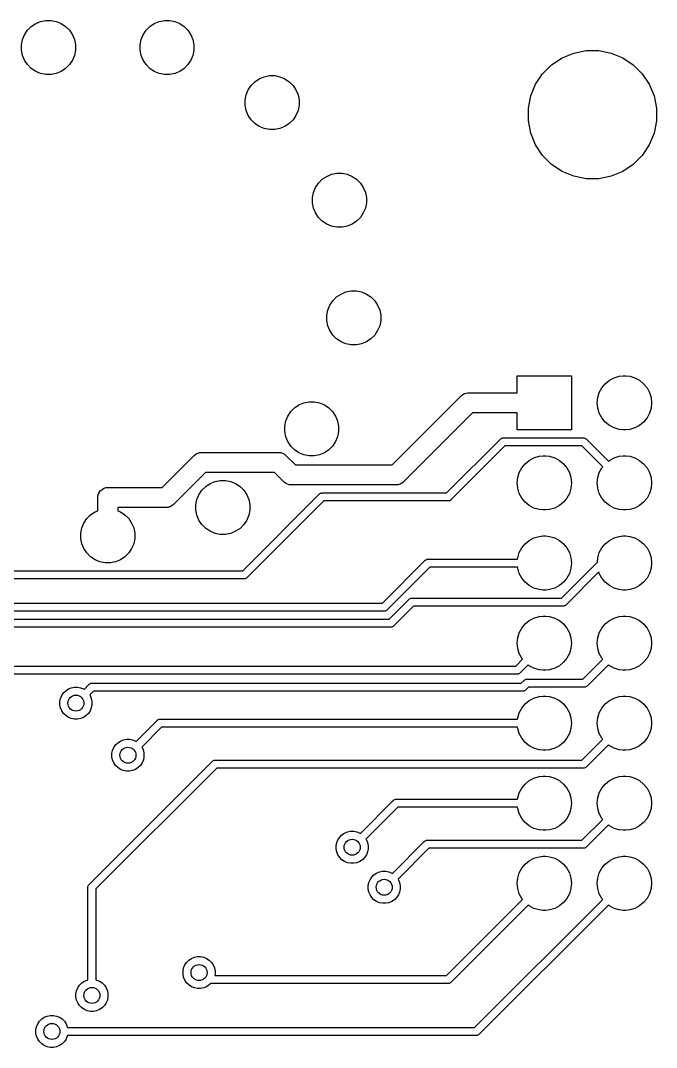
# Model space of a CAD drawing. Extents: x 150.4 to 177.8, y -106.3 to -80.7.
# Drawn here: x 161.92 to 177.8, y -106.3 to -80.65 of the extents above; entities that cross this region are included whole.
import ezdxf

# ---------------------------------------------------------------- set-up
doc = ezdxf.new("R2010")
doc.units = 0
doc.header["$MEASUREMENT"] = 0
doc.layers.add('BLACK', color=7, linetype='CONTINUOUS')

msp = doc.modelspace()

# ---------------------------------------------------------------- linework, layer by layer
at = {"layer": 'BLACK', "linetype": 'CONTINUOUS'}
for p, q in [((162.185, -80.8005), (162.296, -80.7268)), ((162.296, -80.7268), (162.418, -80.6761)), ((162.418, -80.6761), (162.548, -80.6502)), ((162.548, -80.6502), (162.681, -80.6502)), ((162.681, -80.6502), (162.811, -80.6761)), ((162.811, -80.6761), (162.933, -80.7268)), ((162.933, -80.7268), (163.044, -80.8005)), ((165.147, -80.8005), (165.257, -80.7268)), ((165.257, -80.7268), (165.38, -80.6761)), ((165.38, -80.6761), (165.51, -80.6502)), ((165.51, -80.6502), (165.642, -80.6502)), ((165.642, -80.6502), (165.773, -80.6761)), ((165.773, -80.6761), (165.895, -80.7268)), ((165.895, -80.7268), (166.005, -80.8005)), ((161.967, -81.127), (162.018, -81.0045)), ((162.018, -81.0045), (162.092, -80.8942)), ((162.092, -80.8942), (162.185, -80.8005)), ((163.044, -80.8005), (163.137, -80.8942)), ((163.137, -80.8942), (163.211, -81.0045)), ((163.211, -81.0045), (163.262, -81.127)), ((164.929, -81.127), (164.98, -81.0045)), ((164.98, -81.0045), (165.053, -80.8942)), ((165.053, -80.8942), (165.147, -80.8005)), ((166.005, -80.8005), (166.099, -80.8942)), ((166.099, -80.8942), (166.173, -81.0045)), ((166.173, -81.0045), (166.223, -81.127)), ((161.941, -81.257), (161.967, -81.127)), ((161.941, -81.3896), (161.941, -81.257)), ((163.262, -81.127), (163.288, -81.257)), ((163.288, -81.257), (163.288, -81.3896)), ((164.903, -81.257), (164.929, -81.127)), ((164.903, -81.3896), (164.903, -81.257)), ((166.223, -81.127), (166.249, -81.257)), ((166.249, -81.257), (166.249, -81.3896)), ((161.967, -81.5197), (161.941, -81.3896)), ((162.018, -81.6422), (161.967, -81.5197)), ((163.262, -81.5197), (163.211, -81.6422)), ((163.288, -81.3896), (163.262, -81.5197)), ((164.929, -81.5197), (164.903, -81.3896)), ((164.98, -81.6422), (164.929, -81.5197)), ((166.223, -81.5197), (166.173, -81.6422)), ((166.249, -81.3896), (166.223, -81.5197)), ((175.442, -81.5821), (175.733, -81.4615)), ((175.733, -81.4615), (176.042, -81.4)), ((176.042, -81.4), (176.358, -81.4)), ((176.358, -81.4), (176.667, -81.4615)), ((176.667, -81.4615), (176.958, -81.5821)), ((162.092, -81.7524), (162.018, -81.6422)), ((162.185, -81.8462), (162.092, -81.7524)), ((163.137, -81.7524), (163.044, -81.8462)), ((163.211, -81.6422), (163.137, -81.7524)), ((165.053, -81.7524), (164.98, -81.6422)), ((165.147, -81.8462), (165.053, -81.7524)), ((166.099, -81.7524), (166.005, -81.8462)), ((166.173, -81.6422), (166.099, -81.7524)), ((174.957, -81.9801), (175.18, -81.7572)), ((175.18, -81.7572), (175.442, -81.5821)), ((176.958, -81.5821), (177.22, -81.7572)), ((177.22, -81.7572), (177.443, -81.9801)), ((162.296, -81.9198), (162.185, -81.8462)), ((162.418, -81.9706), (162.296, -81.9198)), ((162.548, -81.9964), (162.418, -81.9706)), ((162.681, -81.9964), (162.548, -81.9964)), ((162.811, -81.9706), (162.681, -81.9964)), ((162.933, -81.9198), (162.811, -81.9706)), ((163.044, -81.8462), (162.933, -81.9198)), ((165.257, -81.9198), (165.147, -81.8462)), ((165.38, -81.9706), (165.257, -81.9198)), ((165.51, -81.9964), (165.38, -81.9706)), ((165.642, -81.9964), (165.51, -81.9964)), ((165.773, -81.9706), (165.642, -81.9964)), ((165.895, -81.9198), (165.773, -81.9706)), ((166.005, -81.8462), (165.895, -81.9198)), ((167.881, -82.1035), (168.004, -82.0528)), ((168.004, -82.0528), (168.134, -82.0269)), ((168.134, -82.0269), (168.266, -82.0269)), ((168.266, -82.0269), (168.396, -82.0528)), ((168.396, -82.0528), (168.519, -82.1035)), ((174.782, -82.2421), (174.957, -81.9801)), ((177.443, -81.9801), (177.618, -82.2421)), ((167.604, -82.3812), (167.677, -82.2709)), ((167.677, -82.2709), (167.771, -82.1772)), ((167.771, -82.1772), (167.881, -82.1035)), ((168.519, -82.1035), (168.629, -82.1772)), ((168.629, -82.1772), (168.723, -82.2709)), ((168.723, -82.2709), (168.796, -82.3812)), ((174.661, -82.5333), (174.782, -82.2421)), ((177.618, -82.2421), (177.739, -82.5333)), ((167.527, -82.6337), (167.553, -82.5037)), ((167.553, -82.5037), (167.604, -82.3812)), ((168.796, -82.3812), (168.847, -82.5037)), ((168.847, -82.5037), (168.873, -82.6337)), ((174.6, -82.8424), (174.661, -82.5333)), ((177.739, -82.5333), (177.8, -82.8424)), ((167.527, -82.7663), (167.527, -82.6337)), ((167.553, -82.8963), (167.527, -82.7663)), ((168.873, -82.7663), (168.847, -82.8963)), ((168.873, -82.6337), (168.873, -82.7663)), ((174.6, -83.1576), (174.6, -82.8424)), ((177.8, -82.8424), (177.8, -83.1576)), ((167.604, -83.0188), (167.553, -82.8963)), ((167.677, -83.1291), (167.604, -83.0188)), ((168.796, -83.0188), (168.723, -83.1291)), ((168.847, -82.8963), (168.796, -83.0188)), ((167.771, -83.2228), (167.677, -83.1291)), ((167.881, -83.2965), (167.771, -83.2228)), ((168.004, -83.3472), (167.881, -83.2965)), ((168.134, -83.3731), (168.004, -83.3472)), ((168.396, -83.3472), (168.266, -83.3731)), ((168.519, -83.2965), (168.396, -83.3472)), ((168.629, -83.2228), (168.519, -83.2965)), ((168.723, -83.1291), (168.629, -83.2228)), ((174.661, -83.4667), (174.6, -83.1576)), ((177.8, -83.1576), (177.739, -83.4667)), ((168.266, -83.3731), (168.134, -83.3731)), ((174.782, -83.7579), (174.661, -83.4667)), ((177.739, -83.4667), (177.618, -83.7579)), ((174.957, -84.0199), (174.782, -83.7579)), ((177.618, -83.7579), (177.443, -84.0199)), ((175.18, -84.2428), (174.957, -84.0199)), ((177.443, -84.0199), (177.22, -84.2428)), ((175.442, -84.4179), (175.18, -84.2428)), ((177.22, -84.2428), (176.958, -84.4179)), ((169.359, -84.7093), (169.452, -84.6156)), ((169.452, -84.6156), (169.563, -84.5419)), ((169.563, -84.5419), (169.685, -84.4912)), ((169.685, -84.4912), (169.815, -84.4653)), ((169.815, -84.4653), (169.948, -84.4653)), ((169.948, -84.4653), (170.078, -84.4912)), ((170.078, -84.4912), (170.2, -84.5419)), ((170.2, -84.5419), (170.311, -84.6156)), ((170.311, -84.6156), (170.404, -84.7093)), ((175.733, -84.5385), (175.442, -84.4179)), ((176.042, -84.6), (175.733, -84.5385)), ((176.358, -84.6), (176.042, -84.6)), ((176.667, -84.5385), (176.358, -84.6)), ((176.958, -84.4179), (176.667, -84.5385)), ((169.234, -84.9421), (169.285, -84.8196)), ((169.285, -84.8196), (169.359, -84.7093)), ((170.404, -84.7093), (170.478, -84.8196)), ((170.478, -84.8196), (170.529, -84.9421)), ((169.208, -85.0721), (169.234, -84.9421)), ((169.208, -85.2047), (169.208, -85.0721)), ((170.529, -84.9421), (170.555, -85.0721)), ((170.555, -85.0721), (170.555, -85.2047)), ((169.234, -85.3347), (169.208, -85.2047)), ((169.285, -85.4572), (169.234, -85.3347)), ((170.529, -85.3347), (170.478, -85.4572)), ((170.555, -85.2047), (170.529, -85.3347)), ((169.359, -85.5675), (169.285, -85.4572)), ((169.452, -85.6612), (169.359, -85.5675)), ((169.563, -85.7349), (169.452, -85.6612)), ((170.311, -85.6612), (170.2, -85.7349)), ((170.404, -85.5675), (170.311, -85.6612)), ((170.478, -85.4572), (170.404, -85.5675)), ((169.685, -85.7856), (169.563, -85.7349)), ((169.815, -85.8115), (169.685, -85.7856)), ((169.948, -85.8115), (169.815, -85.8115)), ((170.078, -85.7856), (169.948, -85.8115)), ((170.2, -85.7349), (170.078, -85.7856)), ((169.921, -87.4807), (170.043, -87.4299)), ((170.043, -87.4299), (170.173, -87.4041)), ((170.173, -87.4041), (170.306, -87.4041)), ((170.306, -87.4041), (170.436, -87.4299)), ((170.436, -87.4299), (170.558, -87.4807)), ((169.643, -87.7583), (169.717, -87.6481)), ((169.717, -87.6481), (169.811, -87.5543)), ((169.811, -87.5543), (169.921, -87.4807)), ((170.558, -87.4807), (170.669, -87.5543)), ((170.669, -87.5543), (170.762, -87.6481)), ((170.762, -87.6481), (170.836, -87.7583)), ((169.567, -88.0109), (169.592, -87.8808)), ((169.592, -87.8808), (169.643, -87.7583)), ((170.836, -87.7583), (170.887, -87.8808)), ((170.887, -87.8808), (170.913, -88.0109)), ((169.567, -88.1435), (169.567, -88.0109)), ((169.592, -88.2735), (169.567, -88.1435)), ((170.913, -88.1435), (170.887, -88.2735)), ((170.913, -88.0109), (170.913, -88.1435)), ((169.643, -88.396), (169.592, -88.2735)), ((169.717, -88.5063), (169.643, -88.396)), ((170.836, -88.396), (170.762, -88.5063)), ((170.887, -88.2735), (170.836, -88.396)), ((169.811, -88.6), (169.717, -88.5063)), ((169.921, -88.6737), (169.811, -88.6)), ((170.043, -88.7244), (169.921, -88.6737)), ((170.173, -88.7503), (170.043, -88.7244)), ((170.436, -88.7244), (170.306, -88.7503)), ((170.558, -88.6737), (170.436, -88.7244)), ((170.669, -88.6), (170.558, -88.6737)), ((170.762, -88.5063), (170.669, -88.6)), ((170.306, -88.7503), (170.173, -88.7503)), ((174.325, -89.95), (174.325, -89.525)), ((174.325, -89.525), (175.675, -89.525)), ((175.675, -89.525), (175.675, -90.875)), ((176.436, -89.8232), (176.52, -89.7204)), ((176.52, -89.7204), (176.623, -89.636)), ((176.623, -89.636), (176.74, -89.5734)), ((176.74, -89.5734), (176.868, -89.5348)), ((176.868, -89.5348), (176.967, -89.525)), ((176.967, -89.525), (177.033, -89.525)), ((177.033, -89.525), (177.132, -89.5348)), ((177.132, -89.5348), (177.26, -89.5734)), ((177.26, -89.5734), (177.377, -89.636)), ((177.377, -89.636), (177.48, -89.7204)), ((177.48, -89.7204), (177.564, -89.8232)), ((172.915, -90.0319), (172.922, -90.0224)), ((172.922, -90.0224), (172.96, -89.9911)), ((172.96, -89.9911), (173.004, -89.9679)), ((173.004, -89.9679), (173.051, -89.9536)), ((173.051, -89.9536), (173.088, -89.95)), ((173.088, -89.95), (173.1, -89.9488)), ((173.088, -89.95), (173.088, -89.95)), ((173.1, -89.9488), (173.112, -89.95)), ((173.112, -89.95), (174.325, -89.95)), ((176.335, -90.0677), (176.373, -89.9404)), ((176.373, -89.9404), (176.436, -89.8232)), ((177.564, -89.8232), (177.627, -89.9404)), ((177.627, -89.9404), (177.665, -90.0677)), ((168.759, -90.3255), (168.869, -90.2518)), ((168.869, -90.2518), (168.992, -90.2011)), ((168.992, -90.2011), (169.122, -90.1752)), ((169.122, -90.1752), (169.254, -90.1752)), ((169.254, -90.1752), (169.384, -90.2011)), ((169.384, -90.2011), (169.507, -90.2518)), ((169.507, -90.2518), (169.617, -90.3255)), ((171.196, -91.75), (172.915, -90.0319)), ((176.322, -90.2), (176.335, -90.0677)), ((176.335, -90.3323), (176.322, -90.2)), ((177.665, -90.0677), (177.678, -90.2)), ((177.678, -90.2), (177.665, -90.3323)), ((168.541, -90.652), (168.592, -90.5295)), ((168.592, -90.5295), (168.665, -90.4192)), ((168.665, -90.4192), (168.759, -90.3255)), ((169.617, -90.3255), (169.711, -90.4192)), ((169.711, -90.4192), (169.785, -90.5295)), ((169.785, -90.5295), (169.835, -90.652)), ((173.204, -90.45), (171.485, -92.1681)), ((174.325, -90.45), (173.204, -90.45)), ((174.325, -90.875), (174.325, -90.45)), ((176.373, -90.4596), (176.335, -90.3323)), ((176.436, -90.5768), (176.373, -90.4596)), ((177.627, -90.4596), (177.564, -90.5768)), ((177.665, -90.3323), (177.627, -90.4596)), ((168.515, -90.782), (168.541, -90.652)), ((168.515, -90.9146), (168.515, -90.782)), ((169.835, -90.652), (169.861, -90.782)), ((169.861, -90.782), (169.861, -90.9146)), ((176.52, -90.6796), (176.436, -90.5768)), ((176.623, -90.764), (176.52, -90.6796)), ((176.74, -90.8266), (176.623, -90.764)), ((177.377, -90.764), (177.26, -90.8266)), ((177.48, -90.6796), (177.377, -90.764)), ((177.564, -90.5768), (177.48, -90.6796)), ((168.541, -91.0447), (168.515, -90.9146)), ((168.592, -91.1672), (168.541, -91.0447)), ((169.835, -91.0447), (169.785, -91.1672)), ((169.861, -90.9146), (169.835, -91.0447)), ((175.675, -90.875), (174.325, -90.875)), ((176.868, -90.8652), (176.74, -90.8266)), ((176.967, -90.875), (176.868, -90.8652)), ((177.033, -90.875), (176.967, -90.875)), ((177.132, -90.8652), (177.033, -90.875)), ((177.26, -90.8266), (177.132, -90.8652)), ((168.665, -91.2774), (168.592, -91.1672)), ((168.759, -91.3712), (168.665, -91.2774)), ((169.711, -91.2774), (169.617, -91.3712)), ((169.785, -91.1672), (169.711, -91.2774)), ((172.559, -92.45), (173.901, -91.1078)), ((174.016, -91.275), (172.674, -92.6172)), ((173.901, -91.1078), (173.904, -91.1039)), ((173.904, -91.1039), (173.919, -91.0915)), ((173.919, -91.0915), (173.937, -91.0822)), ((173.937, -91.0822), (173.947, -91.0791)), ((173.947, -91.0791), (173.955, -91.0764)), ((173.955, -91.0764), (173.959, -91.0761)), ((173.959, -91.0761), (173.97, -91.075)), ((173.97, -91.075), (173.975, -91.0745)), ((173.97, -91.075), (173.97, -91.075)), ((173.975, -91.0745), (173.98, -91.075)), ((173.98, -91.075), (175.97, -91.075)), ((175.934, -91.275), (174.016, -91.275)), ((176.457, -91.7981), (175.934, -91.275)), ((175.97, -91.075), (175.975, -91.0745)), ((175.975, -91.0745), (175.98, -91.075)), ((175.98, -91.075), (175.98, -91.075)), ((175.98, -91.075), (175.995, -91.0764)), ((175.995, -91.0764), (176.013, -91.0822)), ((176.013, -91.0822), (176.031, -91.0915)), ((176.031, -91.0915), (176.046, -91.1039)), ((176.046, -91.1039), (176.049, -91.1078)), ((176.049, -91.1078), (176.598, -91.6566)), ((165.453, -92.3139), (166.246, -91.5205)), ((166.246, -91.5205), (166.254, -91.511)), ((166.254, -91.511), (166.292, -91.4798)), ((166.292, -91.4798), (166.335, -91.4566)), ((166.335, -91.4566), (166.374, -91.4448)), ((166.374, -91.4448), (166.383, -91.4423)), ((166.383, -91.4423), (166.432, -91.4374)), ((166.432, -91.4374), (166.444, -91.4386)), ((166.444, -91.4386), (168.354, -91.4386)), ((168.354, -91.4386), (168.366, -91.4374)), ((168.366, -91.4374), (168.378, -91.4386)), ((168.378, -91.4386), (168.415, -91.4423)), ((168.415, -91.4423), (168.462, -91.4566)), ((168.462, -91.4566), (168.506, -91.4798)), ((168.506, -91.4798), (168.544, -91.511)), ((168.544, -91.511), (168.552, -91.5206)), ((168.552, -91.5206), (168.781, -91.75)), ((168.869, -91.4448), (168.759, -91.3712)), ((168.992, -91.4956), (168.869, -91.4448)), ((169.122, -91.5214), (168.992, -91.4956)), ((169.254, -91.5214), (169.122, -91.5214)), ((169.384, -91.4956), (169.254, -91.5214)), ((169.507, -91.4448), (169.384, -91.4956)), ((169.617, -91.3712), (169.507, -91.4448)), ((174.74, -91.5734), (174.868, -91.5348)), ((174.868, -91.5348), (174.967, -91.525)), ((174.967, -91.525), (175.033, -91.525)), ((175.033, -91.525), (175.132, -91.5348)), ((175.132, -91.5348), (175.26, -91.5734)), ((176.74, -91.5734), (176.868, -91.5348)), ((176.868, -91.5348), (176.967, -91.525)), ((176.967, -91.525), (177.033, -91.525)), ((177.033, -91.525), (177.132, -91.5348)), ((177.132, -91.5348), (177.26, -91.5734)), ((168.781, -91.75), (171.196, -91.75)), ((174.373, -91.9404), (174.436, -91.8232)), ((174.436, -91.8232), (174.52, -91.7204)), ((174.52, -91.7204), (174.623, -91.636)), ((174.623, -91.636), (174.74, -91.5734)), ((175.26, -91.5734), (175.377, -91.636)), ((175.377, -91.636), (175.48, -91.7204)), ((175.48, -91.7204), (175.564, -91.8232)), ((175.564, -91.8232), (175.627, -91.9404)), ((176.373, -91.9404), (176.436, -91.8232)), ((176.436, -91.8232), (176.457, -91.7981)), ((176.598, -91.6566), (176.623, -91.636)), ((176.623, -91.636), (176.74, -91.5734)), ((177.26, -91.5734), (177.377, -91.636)), ((177.377, -91.636), (177.48, -91.7204)), ((177.48, -91.7204), (177.564, -91.8232)), ((177.564, -91.8232), (177.627, -91.9404)), ((166.535, -91.9386), (165.742, -92.7319)), ((168.263, -91.9386), (166.535, -91.9386)), ((168.492, -92.1681), (168.263, -91.9386)), ((174.322, -92.2), (174.335, -92.0677)), ((174.335, -92.0677), (174.373, -91.9404)), ((175.627, -91.9404), (175.665, -92.0677)), ((175.665, -92.0677), (175.678, -92.2)), ((176.322, -92.2), (176.335, -92.0677)), ((176.335, -92.0677), (176.373, -91.9404)), ((177.627, -91.9404), (177.665, -92.0677)), ((177.665, -92.0677), (177.678, -92.2)), ((163.96, -92.355), (164.004, -92.3318)), ((164.004, -92.3318), (164.051, -92.3175)), ((164.051, -92.3175), (164.088, -92.3139)), ((164.088, -92.3139), (164.1, -92.3126)), ((164.1, -92.3126), (164.112, -92.3139)), ((164.112, -92.3139), (165.453, -92.3139)), ((166.448, -92.3827), (166.542, -92.2889)), ((166.542, -92.2889), (166.652, -92.2152)), ((166.652, -92.2152), (166.774, -92.1645)), ((166.774, -92.1645), (166.904, -92.1386)), ((166.904, -92.1386), (167.037, -92.1386)), ((167.037, -92.1386), (167.167, -92.1645)), ((167.167, -92.1645), (167.289, -92.2152)), ((167.289, -92.2152), (167.4, -92.2889)), ((167.4, -92.2889), (167.493, -92.3827)), ((168.5, -92.1776), (168.492, -92.1681)), ((168.538, -92.2089), (168.5, -92.1776)), ((168.581, -92.2321), (168.538, -92.2089)), ((168.629, -92.2464), (168.581, -92.2321)), ((168.678, -92.2512), (168.629, -92.2464)), ((168.69, -92.25), (168.678, -92.2512)), ((171.288, -92.25), (168.69, -92.25)), ((171.3, -92.2512), (171.288, -92.25)), ((171.349, -92.2464), (171.3, -92.2512)), ((171.396, -92.2321), (171.349, -92.2464)), ((171.44, -92.2089), (171.396, -92.2321)), ((171.478, -92.1776), (171.44, -92.2089)), ((171.485, -92.1681), (171.478, -92.1776)), ((174.335, -92.3323), (174.322, -92.2)), ((174.373, -92.4596), (174.335, -92.3323)), ((175.665, -92.3323), (175.627, -92.4596)), ((175.678, -92.2), (175.665, -92.3323)), ((176.335, -92.3323), (176.322, -92.2)), ((176.373, -92.4596), (176.335, -92.3323)), ((177.665, -92.3323), (177.627, -92.4596)), ((177.678, -92.2), (177.665, -92.3323)), ((163.844, -92.5685), (163.849, -92.5195)), ((163.845, -92.5808), (163.844, -92.5685)), ((163.845, -92.8954), (163.845, -92.5808)), ((163.849, -92.5195), (163.863, -92.4724)), ((163.863, -92.4724), (163.886, -92.4289)), ((163.886, -92.4289), (163.89, -92.4243)), ((163.89, -92.4243), (163.918, -92.3909)), ((163.918, -92.3909), (163.92, -92.3888)), ((163.92, -92.3888), (163.922, -92.3862)), ((163.922, -92.3862), (163.96, -92.355)), ((166.323, -92.6154), (166.374, -92.4929)), ((166.374, -92.4929), (166.448, -92.3827)), ((167.465, -94.3935), (169.376, -92.4828)), ((167.493, -92.3827), (167.567, -92.4929)), ((167.567, -92.4929), (167.618, -92.6154)), ((169.376, -92.4828), (169.379, -92.479)), ((169.379, -92.479), (169.394, -92.4665)), ((169.394, -92.4665), (169.412, -92.4572)), ((169.412, -92.4572), (169.422, -92.4541)), ((169.422, -92.4541), (169.43, -92.4515)), ((169.43, -92.4515), (169.434, -92.4511)), ((169.434, -92.4511), (169.445, -92.45)), ((169.445, -92.45), (169.45, -92.4495)), ((169.445, -92.45), (169.445, -92.45)), ((169.45, -92.4495), (169.455, -92.45)), ((169.455, -92.45), (172.559, -92.45)), ((174.436, -92.5768), (174.373, -92.4596)), ((174.52, -92.6796), (174.436, -92.5768)), ((175.564, -92.5768), (175.48, -92.6796)), ((175.627, -92.4596), (175.564, -92.5768)), ((176.436, -92.5768), (176.373, -92.4596)), ((176.52, -92.6796), (176.436, -92.5768)), ((177.564, -92.5768), (177.48, -92.6796)), ((177.627, -92.4596), (177.564, -92.5768)), ((165.544, -92.8139), (164.345, -92.8139)), ((164.345, -92.8139), (164.345, -92.8954)), ((165.556, -92.8151), (165.544, -92.8139)), ((165.605, -92.8102), (165.556, -92.8151)), ((165.637, -92.8006), (165.605, -92.8102)), ((165.652, -92.7959), (165.637, -92.8006)), ((165.696, -92.7727), (165.652, -92.7959)), ((165.734, -92.7415), (165.696, -92.7727)), ((165.742, -92.7319), (165.734, -92.7415)), ((166.298, -92.7454), (166.323, -92.6154)), ((166.298, -92.878), (166.298, -92.7454)), ((169.491, -92.65), (167.581, -94.5607)), ((167.618, -92.6154), (167.644, -92.7454)), ((167.644, -92.7454), (167.644, -92.878)), ((172.595, -92.65), (169.491, -92.65)), ((172.6, -92.6505), (172.595, -92.65)), ((172.605, -92.65), (172.6, -92.6505)), ((172.62, -92.6486), (172.605, -92.65)), ((172.605, -92.65), (172.605, -92.65)), ((172.638, -92.6428), (172.62, -92.6486)), ((172.656, -92.6336), (172.638, -92.6428)), ((172.671, -92.6211), (172.656, -92.6336)), ((172.674, -92.6172), (172.671, -92.6211)), ((174.623, -92.764), (174.52, -92.6796)), ((174.74, -92.8266), (174.623, -92.764)), ((174.868, -92.8652), (174.74, -92.8266)), ((175.26, -92.8266), (175.132, -92.8652)), ((175.377, -92.764), (175.26, -92.8266)), ((175.48, -92.6796), (175.377, -92.764)), ((176.623, -92.764), (176.52, -92.6796)), ((176.74, -92.8266), (176.623, -92.764)), ((176.868, -92.8652), (176.74, -92.8266)), ((177.26, -92.8266), (177.132, -92.8652)), ((177.377, -92.764), (177.26, -92.8266)), ((177.48, -92.6796), (177.377, -92.764)), ((163.499, -93.2016), (163.573, -93.0913)), ((163.573, -93.0913), (163.666, -92.9976)), ((163.666, -92.9976), (163.777, -92.9239)), ((163.777, -92.9239), (163.845, -92.8954)), ((164.345, -92.8954), (164.414, -92.9239)), ((164.414, -92.9239), (164.524, -92.9976)), ((164.524, -92.9976), (164.618, -93.0913)), ((164.618, -93.0913), (164.692, -93.2016)), ((166.323, -93.0081), (166.298, -92.878)), ((166.374, -93.1306), (166.323, -93.0081)), ((167.618, -93.0081), (167.567, -93.1306)), ((167.644, -92.878), (167.618, -93.0081)), ((174.967, -92.875), (174.868, -92.8652)), ((175.033, -92.875), (174.967, -92.875)), ((175.132, -92.8652), (175.033, -92.875)), ((176.967, -92.875), (176.868, -92.8652)), ((177.033, -92.875), (176.967, -92.875)), ((177.132, -92.8652), (177.033, -92.875)), ((163.422, -93.4541), (163.448, -93.3241)), ((163.448, -93.3241), (163.499, -93.2016)), ((164.692, -93.2016), (164.743, -93.3241)), ((164.743, -93.3241), (164.768, -93.4541)), ((166.448, -93.2408), (166.374, -93.1306)), ((166.542, -93.3346), (166.448, -93.2408)), ((166.652, -93.4082), (166.542, -93.3346)), ((167.4, -93.3346), (167.289, -93.4082)), ((167.493, -93.2408), (167.4, -93.3346)), ((167.567, -93.1306), (167.493, -93.2408)), ((163.422, -93.5867), (163.422, -93.4541)), ((163.448, -93.7167), (163.422, -93.5867)), ((164.768, -93.5867), (164.743, -93.7167)), ((164.768, -93.4541), (164.768, -93.5867)), ((166.774, -93.459), (166.652, -93.4082)), ((166.904, -93.4848), (166.774, -93.459)), ((167.037, -93.4848), (166.904, -93.4848)), ((167.167, -93.459), (167.037, -93.4848)), ((167.289, -93.4082), (167.167, -93.459)), ((174.623, -93.636), (174.74, -93.5734)), ((174.74, -93.5734), (174.868, -93.5348)), ((174.868, -93.5348), (174.967, -93.525)), ((174.967, -93.525), (175.033, -93.525)), ((175.033, -93.525), (175.132, -93.5348)), ((175.132, -93.5348), (175.26, -93.5734)), ((175.26, -93.5734), (175.377, -93.636)), ((176.623, -93.636), (176.74, -93.5734)), ((176.74, -93.5734), (176.868, -93.5348)), ((176.868, -93.5348), (176.967, -93.525)), ((176.967, -93.525), (177.033, -93.525)), ((177.033, -93.525), (177.132, -93.5348)), ((177.132, -93.5348), (177.26, -93.5734)), ((177.26, -93.5734), (177.377, -93.636)), ((163.499, -93.8392), (163.448, -93.7167)), ((163.573, -93.9495), (163.499, -93.8392)), ((164.692, -93.8392), (164.618, -93.9495)), ((164.743, -93.7167), (164.692, -93.8392)), ((174.373, -93.9404), (174.436, -93.8232)), ((174.436, -93.8232), (174.52, -93.7204)), ((174.52, -93.7204), (174.623, -93.636)), ((175.377, -93.636), (175.48, -93.7204)), ((175.48, -93.7204), (175.564, -93.8232)), ((175.564, -93.8232), (175.627, -93.9404)), ((176.373, -93.9404), (176.436, -93.8232)), ((176.436, -93.8232), (176.52, -93.7204)), ((176.52, -93.7204), (176.623, -93.636)), ((177.377, -93.636), (177.48, -93.7204)), ((177.48, -93.7204), (177.564, -93.8232)), ((177.564, -93.8232), (177.627, -93.9404)), ((163.666, -94.0432), (163.573, -93.9495)), ((163.777, -94.1169), (163.666, -94.0432)), ((163.899, -94.1676), (163.777, -94.1169)), ((164.414, -94.1169), (164.292, -94.1676)), ((164.524, -94.0432), (164.414, -94.1169)), ((164.618, -93.9495), (164.524, -94.0432)), ((170.959, -95.2), (172.026, -94.1328)), ((172.026, -94.1328), (172.029, -94.1289)), ((172.029, -94.1289), (172.044, -94.1165)), ((172.044, -94.1165), (172.062, -94.1072)), ((172.062, -94.1072), (172.075, -94.1032)), ((172.075, -94.1032), (172.08, -94.1014)), ((172.08, -94.1014), (172.082, -94.1013)), ((172.082, -94.1013), (172.095, -94.1)), ((172.095, -94.1), (172.1, -94.0995)), ((172.095, -94.1), (172.095, -94.1)), ((172.1, -94.0995), (172.105, -94.1)), ((172.105, -94.1), (174.332, -94.1)), ((174.332, -94.1), (174.335, -94.0677)), ((174.335, -94.0677), (174.373, -93.9404)), ((175.627, -93.9404), (175.665, -94.0677)), ((175.665, -94.0677), (175.678, -94.2)), ((176.324, -94.1776), (176.335, -94.0677)), ((176.335, -94.0677), (176.373, -93.9404)), ((177.627, -93.9404), (177.665, -94.0677)), ((177.665, -94.0677), (177.678, -94.2)), ((164.029, -94.1935), (163.899, -94.1676)), ((164.162, -94.1935), (164.029, -94.1935)), ((164.292, -94.1676), (164.162, -94.1935)), ((172.141, -94.3), (171.074, -95.3672)), ((174.332, -94.3), (172.141, -94.3)), ((174.335, -94.3323), (174.332, -94.3)), ((174.373, -94.4596), (174.335, -94.3323)), ((175.427, -95.075), (176.324, -94.1776)), ((175.665, -94.3323), (175.627, -94.4596)), ((175.678, -94.2), (175.665, -94.3323)), ((177.665, -94.3323), (177.627, -94.4596)), ((177.678, -94.2), (177.665, -94.3323)), ((155.294, -94.3935), (167.465, -94.3935)), ((167.502, -94.5935), (155.294, -94.5935)), ((167.506, -94.594), (167.502, -94.5935)), ((167.511, -94.5935), (167.506, -94.594)), ((167.526, -94.5921), (167.511, -94.5935)), ((167.511, -94.5935), (167.511, -94.5935)), ((167.545, -94.5863), (167.526, -94.5921)), ((167.562, -94.577), (167.545, -94.5863)), ((167.578, -94.5646), (167.562, -94.577)), ((167.581, -94.5607), (167.578, -94.5646)), ((174.436, -94.5768), (174.373, -94.4596)), ((174.52, -94.6796), (174.436, -94.5768)), ((175.564, -94.5768), (175.48, -94.6796)), ((176.362, -94.4223), (175.542, -95.2422)), ((175.627, -94.4596), (175.564, -94.5768)), ((176.373, -94.4596), (176.362, -94.4223)), ((176.436, -94.5768), (176.373, -94.4596)), ((176.52, -94.6796), (176.436, -94.5768)), ((177.564, -94.5768), (177.48, -94.6796)), ((177.627, -94.4596), (177.564, -94.5768)), ((174.623, -94.764), (174.52, -94.6796)), ((174.74, -94.8266), (174.623, -94.764)), ((174.868, -94.8652), (174.74, -94.8266)), ((174.967, -94.875), (174.868, -94.8652)), ((175.033, -94.875), (174.967, -94.875)), ((175.132, -94.8652), (175.033, -94.875)), ((175.26, -94.8266), (175.132, -94.8652)), ((175.377, -94.764), (175.26, -94.8266)), ((175.48, -94.6796), (175.377, -94.764)), ((176.623, -94.764), (176.52, -94.6796)), ((176.74, -94.8266), (176.623, -94.764)), ((176.868, -94.8652), (176.74, -94.8266)), ((176.967, -94.875), (176.868, -94.8652)), ((177.033, -94.875), (176.967, -94.875)), ((177.132, -94.8652), (177.033, -94.875)), ((177.26, -94.8266), (177.132, -94.8652)), ((177.377, -94.764), (177.26, -94.8266)), ((177.48, -94.6796), (177.377, -94.764)), ((171.124, -95.6), (171.617, -95.1078)), ((171.617, -95.1078), (171.62, -95.1039)), ((171.62, -95.1039), (171.635, -95.0915)), ((171.635, -95.0915), (171.652, -95.0822)), ((171.652, -95.0822), (171.665, -95.0782)), ((171.665, -95.0782), (171.671, -95.0764)), ((171.671, -95.0764), (171.673, -95.0763)), ((171.673, -95.0763), (171.686, -95.075)), ((171.686, -95.075), (171.691, -95.0745)), ((171.686, -95.075), (171.686, -95.075)), ((171.691, -95.0745), (171.696, -95.075)), ((171.696, -95.075), (175.427, -95.075)), ((157.388, -95.2), (170.959, -95.2)), ((170.995, -95.4), (157.388, -95.4)), ((171, -95.4005), (170.995, -95.4)), ((171.005, -95.4), (171, -95.4005)), ((171.02, -95.3986), (171.005, -95.4)), ((171.005, -95.4), (171.005, -95.4)), ((171.038, -95.3928), (171.02, -95.3986)), ((171.056, -95.3835), (171.038, -95.3928)), ((171.071, -95.3711), (171.056, -95.3835)), ((171.074, -95.3672), (171.071, -95.3711)), ((171.732, -95.275), (171.24, -95.7672)), ((175.463, -95.275), (171.732, -95.275)), ((175.468, -95.2755), (175.463, -95.275)), ((175.473, -95.275), (175.468, -95.2755)), ((175.488, -95.2736), (175.473, -95.275)), ((175.473, -95.275), (175.473, -95.275)), ((175.506, -95.2678), (175.488, -95.2736)), ((175.524, -95.2585), (175.506, -95.2678)), ((175.539, -95.2461), (175.524, -95.2585)), ((175.542, -95.2422), (175.539, -95.2461)), ((158.105, -95.6), (171.124, -95.6)), ((174.52, -95.7204), (174.623, -95.636)), ((174.623, -95.636), (174.74, -95.5734)), ((174.74, -95.5734), (174.868, -95.5348)), ((174.868, -95.5348), (174.967, -95.525)), ((174.967, -95.525), (175.033, -95.525)), ((175.033, -95.525), (175.132, -95.5348)), ((175.132, -95.5348), (175.26, -95.5734)), ((175.26, -95.5734), (175.377, -95.636)), ((175.377, -95.636), (175.48, -95.7204)), ((176.52, -95.7204), (176.623, -95.636)), ((176.623, -95.636), (176.74, -95.5734)), ((176.74, -95.5734), (176.868, -95.5348)), ((176.868, -95.5348), (176.967, -95.525)), ((176.967, -95.525), (177.033, -95.525)), ((177.033, -95.525), (177.132, -95.5348)), ((177.132, -95.5348), (177.26, -95.5734)), ((177.26, -95.5734), (177.377, -95.636)), ((177.377, -95.636), (177.48, -95.7204)), ((171.161, -95.8), (158.141, -95.8)), ((171.166, -95.8005), (171.161, -95.8)), ((171.171, -95.8), (171.166, -95.8005)), ((171.185, -95.7986), (171.171, -95.8)), ((171.171, -95.8), (171.171, -95.8)), ((171.204, -95.7928), (171.185, -95.7986)), ((171.222, -95.7836), (171.204, -95.7928)), ((171.237, -95.7711), (171.222, -95.7836)), ((171.24, -95.7672), (171.237, -95.7711)), ((174.373, -95.9404), (174.436, -95.8232)), ((174.436, -95.8232), (174.52, -95.7204)), ((175.48, -95.7204), (175.564, -95.8232)), ((175.564, -95.8232), (175.627, -95.9404)), ((176.373, -95.9404), (176.436, -95.8232)), ((176.436, -95.8232), (176.52, -95.7204)), ((177.48, -95.7204), (177.564, -95.8232)), ((177.564, -95.8232), (177.627, -95.9404)), ((174.322, -96.2), (174.335, -96.0677)), ((174.335, -96.0677), (174.373, -95.9404)), ((175.627, -95.9404), (175.665, -96.0677)), ((175.665, -96.0677), (175.678, -96.2)), ((176.322, -96.2), (176.335, -96.0677)), ((176.335, -96.0677), (176.373, -95.9404)), ((177.627, -95.9404), (177.665, -96.0677)), ((177.665, -96.0677), (177.678, -96.2)), ((174.335, -96.3323), (174.322, -96.2)), ((174.373, -96.4596), (174.335, -96.3323)), ((175.665, -96.3323), (175.627, -96.4596)), ((175.678, -96.2), (175.665, -96.3323)), ((176.335, -96.3323), (176.322, -96.2)), ((176.373, -96.4596), (176.335, -96.3323)), ((177.665, -96.3323), (177.627, -96.4596)), ((177.678, -96.2), (177.665, -96.3323)), ((174.284, -96.775), (174.457, -96.6019)), ((174.436, -96.5768), (174.373, -96.4596)), ((174.457, -96.6019), (174.436, -96.5768)), ((175.48, -96.6796), (175.377, -96.764)), ((175.564, -96.5768), (175.48, -96.6796)), ((175.627, -96.4596), (175.564, -96.5768)), ((175.959, -97.1), (176.457, -96.6019)), ((176.436, -96.5768), (176.373, -96.4596)), ((176.457, -96.6019), (176.436, -96.5768)), ((177.48, -96.6796), (177.377, -96.764)), ((177.564, -96.5768), (177.48, -96.6796)), ((177.627, -96.4596), (177.564, -96.5768)), ((160.83, -96.775), (174.284, -96.775)), ((174.396, -96.9461), (174.381, -96.9585)), ((174.399, -96.9422), (174.396, -96.9461)), ((174.598, -96.7434), (174.399, -96.9422)), ((174.623, -96.764), (174.598, -96.7434)), ((174.74, -96.8266), (174.623, -96.764)), ((174.868, -96.8652), (174.74, -96.8266)), ((174.967, -96.875), (174.868, -96.8652)), ((175.033, -96.875), (174.967, -96.875)), ((175.132, -96.8652), (175.033, -96.875)), ((175.26, -96.8266), (175.132, -96.8652)), ((175.377, -96.764), (175.26, -96.8266)), ((176.598, -96.7434), (176.074, -97.2672)), ((176.623, -96.764), (176.598, -96.7434)), ((176.74, -96.8266), (176.623, -96.764)), ((176.868, -96.8652), (176.74, -96.8266)), ((176.967, -96.875), (176.868, -96.8652)), ((177.033, -96.875), (176.967, -96.875)), ((177.132, -96.8652), (177.033, -96.875)), ((177.26, -96.8266), (177.132, -96.8652)), ((177.377, -96.764), (177.26, -96.8266)), ((174.32, -96.975), (160.866, -96.975)), ((163.644, -97.2165), (163.662, -97.2072)), ((163.662, -97.2072), (163.672, -97.2041)), ((163.672, -97.2041), (163.68, -97.2014)), ((163.68, -97.2014), (163.684, -97.2011)), ((163.684, -97.2011), (163.695, -97.2)), ((163.695, -97.2), (163.7, -97.1995)), ((163.695, -97.2), (163.695, -97.2)), ((163.7, -97.1995), (163.705, -97.2)), ((163.705, -97.2), (174.424, -97.2)), ((174.325, -96.9755), (174.32, -96.975)), ((174.33, -96.975), (174.325, -96.9755)), ((174.345, -96.9736), (174.33, -96.975)), ((174.33, -96.975), (174.33, -96.975)), ((174.363, -96.9678), (174.345, -96.9736)), ((174.381, -96.9585), (174.363, -96.9678)), ((174.424, -97.2), (174.492, -97.1328)), ((174.492, -97.1328), (174.495, -97.1289)), ((174.495, -97.1289), (174.51, -97.1165)), ((174.51, -97.1165), (174.527, -97.1072)), ((174.527, -97.1072), (174.537, -97.1041)), ((174.537, -97.1041), (174.546, -97.1014)), ((174.546, -97.1014), (174.55, -97.1011)), ((174.55, -97.1011), (174.561, -97.1)), ((174.561, -97.1), (174.566, -97.0995)), ((174.561, -97.1), (174.561, -97.1)), ((174.566, -97.0995), (174.571, -97.1)), ((174.571, -97.1), (175.959, -97.1)), ((162.946, -97.5105), (162.989, -97.445)), ((162.989, -97.445), (163.045, -97.3893)), ((163.045, -97.3893), (163.111, -97.3455)), ((163.111, -97.3455), (163.183, -97.3154)), ((163.183, -97.3154), (163.261, -97.3)), ((163.261, -97.3), (163.339, -97.3)), ((163.339, -97.3), (163.417, -97.3154)), ((163.417, -97.3154), (163.489, -97.3455)), ((163.489, -97.3455), (163.504, -97.355)), ((163.504, -97.355), (163.626, -97.2328)), ((163.626, -97.2328), (163.629, -97.2289)), ((163.629, -97.2289), (163.633, -97.2258)), ((163.633, -97.2258), (163.636, -97.2229)), ((163.633, -97.2258), (163.633, -97.2258)), ((163.636, -97.2229), (163.644, -97.2165)), ((163.741, -97.4), (163.645, -97.4964)), ((174.461, -97.4), (163.741, -97.4)), ((174.466, -97.4005), (174.461, -97.4)), ((174.471, -97.4), (174.466, -97.4005)), ((174.485, -97.3986), (174.471, -97.4)), ((174.471, -97.4), (174.471, -97.4)), ((174.504, -97.3928), (174.485, -97.3986)), ((174.522, -97.3835), (174.504, -97.3928)), ((174.537, -97.3711), (174.522, -97.3835)), ((174.54, -97.3672), (174.537, -97.3711)), ((174.607, -97.3), (174.54, -97.3672)), ((175.995, -97.3), (174.607, -97.3)), ((176, -97.3005), (175.995, -97.3)), ((176.005, -97.3), (176, -97.3005)), ((176.02, -97.2986), (176.005, -97.3)), ((176.005, -97.3), (176.005, -97.3)), ((176.038, -97.2928), (176.02, -97.2986)), ((176.056, -97.2835), (176.038, -97.2928)), ((176.071, -97.2711), (176.056, -97.2835)), ((176.074, -97.2672), (176.071, -97.2711)), ((162.9, -97.6606), (162.915, -97.5833)), ((162.9, -97.7394), (162.9, -97.6606)), ((162.915, -97.5833), (162.946, -97.5105)), ((163.645, -97.4964), (163.654, -97.5105)), ((163.654, -97.5105), (163.685, -97.5833)), ((163.685, -97.5833), (163.7, -97.6606)), ((163.7, -97.6606), (163.7, -97.7394)), ((174.436, -97.8232), (174.52, -97.7204)), ((174.52, -97.7204), (174.623, -97.636)), ((174.623, -97.636), (174.74, -97.5734)), ((174.74, -97.5734), (174.868, -97.5348)), ((174.868, -97.5348), (174.967, -97.525)), ((174.967, -97.525), (175.033, -97.525)), ((175.033, -97.525), (175.132, -97.5348)), ((175.132, -97.5348), (175.26, -97.5734)), ((175.26, -97.5734), (175.377, -97.636)), ((175.377, -97.636), (175.48, -97.7204)), ((175.48, -97.7204), (175.564, -97.8232)), ((176.436, -97.8232), (176.52, -97.7204)), ((176.52, -97.7204), (176.623, -97.636)), ((176.623, -97.636), (176.74, -97.5734)), ((176.74, -97.5734), (176.868, -97.5348)), ((176.868, -97.5348), (176.967, -97.525)), ((176.967, -97.525), (177.033, -97.525)), ((177.033, -97.525), (177.132, -97.5348)), ((177.132, -97.5348), (177.26, -97.5734)), ((177.26, -97.5734), (177.377, -97.636)), ((177.377, -97.636), (177.48, -97.7204)), ((177.48, -97.7204), (177.564, -97.8232)), ((162.915, -97.8167), (162.9, -97.7394)), ((162.946, -97.8895), (162.915, -97.8167)), ((162.989, -97.955), (162.946, -97.8895)), ((163.045, -98.0107), (162.989, -97.955)), ((163.611, -97.955), (163.555, -98.0107)), ((163.654, -97.8895), (163.611, -97.955)), ((163.685, -97.8167), (163.654, -97.8895)), ((163.7, -97.7394), (163.685, -97.8167)), ((174.335, -98.0677), (174.373, -97.9404)), ((174.373, -97.9404), (174.436, -97.8232)), ((175.564, -97.8232), (175.627, -97.9404)), ((175.627, -97.9404), (175.665, -98.0677)), ((176.335, -98.0677), (176.373, -97.9404)), ((176.373, -97.9404), (176.436, -97.8232)), ((177.564, -97.8232), (177.627, -97.9404)), ((177.627, -97.9404), (177.665, -98.0677)), ((163.111, -98.0545), (163.045, -98.0107)), ((163.183, -98.0846), (163.111, -98.0545)), ((163.261, -98.1), (163.183, -98.0846)), ((163.339, -98.1), (163.261, -98.1)), ((163.417, -98.0846), (163.339, -98.1)), ((163.489, -98.0545), (163.417, -98.0846)), ((163.555, -98.0107), (163.489, -98.0545)), ((164.804, -98.655), (165.326, -98.1328)), ((165.326, -98.1328), (165.329, -98.1289)), ((165.329, -98.1289), (165.344, -98.1165)), ((165.344, -98.1165), (165.352, -98.1121)), ((165.352, -98.1121), (165.362, -98.1072)), ((165.362, -98.1072), (165.38, -98.1014)), ((165.38, -98.1014), (165.382, -98.1013)), ((165.382, -98.1013), (165.395, -98.1)), ((165.395, -98.1), (165.4, -98.0995)), ((165.395, -98.1), (165.395, -98.1)), ((165.4, -98.0995), (165.405, -98.1)), ((165.405, -98.1), (174.332, -98.1)), ((174.332, -98.1), (174.335, -98.0677)), ((175.665, -98.0677), (175.678, -98.2)), ((175.678, -98.2), (175.665, -98.3323)), ((176.322, -98.2), (176.335, -98.0677)), ((176.335, -98.3323), (176.322, -98.2)), ((177.665, -98.0677), (177.678, -98.2)), ((177.678, -98.2), (177.665, -98.3323)), ((165.441, -98.3), (164.945, -98.7964)), ((174.332, -98.3), (165.441, -98.3)), ((174.335, -98.3323), (174.332, -98.3)), ((174.373, -98.4596), (174.335, -98.3323)), ((174.436, -98.5768), (174.373, -98.4596)), ((175.627, -98.4596), (175.564, -98.5768)), ((175.665, -98.3323), (175.627, -98.4596)), ((176.373, -98.4596), (176.335, -98.3323)), ((176.436, -98.5768), (176.373, -98.4596)), ((177.627, -98.4596), (177.564, -98.5768)), ((177.665, -98.3323), (177.627, -98.4596)), ((164.246, -98.8105), (164.289, -98.745)), ((164.289, -98.745), (164.345, -98.6893)), ((164.345, -98.6893), (164.411, -98.6455)), ((164.411, -98.6455), (164.483, -98.6154)), ((164.483, -98.6154), (164.561, -98.6)), ((164.561, -98.6), (164.639, -98.6)), ((164.639, -98.6), (164.717, -98.6154)), ((164.717, -98.6154), (164.789, -98.6455)), ((164.789, -98.6455), (164.804, -98.655)), ((174.52, -98.6796), (174.436, -98.5768)), ((174.623, -98.764), (174.52, -98.6796)), ((175.48, -98.6796), (175.377, -98.764)), ((175.564, -98.5768), (175.48, -98.6796)), ((175.934, -99.125), (176.457, -98.6019)), ((176.598, -98.7434), (176.049, -99.2922)), ((176.457, -98.6019), (176.436, -98.5768)), ((176.623, -98.764), (176.598, -98.7434)), ((177.48, -98.6796), (177.377, -98.764)), ((177.564, -98.5768), (177.48, -98.6796)), ((164.2, -98.9606), (164.215, -98.8833)), ((164.2, -99.0394), (164.2, -98.9606)), ((164.215, -98.8833), (164.246, -98.8105)), ((164.945, -98.7964), (164.954, -98.8105)), ((164.954, -98.8105), (164.985, -98.8833)), ((164.985, -98.8833), (165, -98.9606)), ((165, -98.9606), (165, -99.0394)), ((174.74, -98.8266), (174.623, -98.764)), ((174.868, -98.8652), (174.74, -98.8266)), ((174.967, -98.875), (174.868, -98.8652)), ((175.033, -98.875), (174.967, -98.875)), ((175.132, -98.8652), (175.033, -98.875)), ((175.26, -98.8266), (175.132, -98.8652)), ((175.377, -98.764), (175.26, -98.8266)), ((176.74, -98.8266), (176.623, -98.764)), ((176.868, -98.8652), (176.74, -98.8266)), ((176.967, -98.875), (176.868, -98.8652)), ((177.033, -98.875), (176.967, -98.875)), ((177.132, -98.8652), (177.033, -98.875)), ((177.26, -98.8266), (177.132, -98.8652)), ((177.377, -98.764), (177.26, -98.8266)), ((163.633, -102.226), (166.701, -99.1578)), ((164.215, -99.1167), (164.2, -99.0394)), ((164.246, -99.1895), (164.215, -99.1167)), ((164.289, -99.255), (164.246, -99.1895)), ((164.345, -99.3107), (164.289, -99.255)), ((164.911, -99.255), (164.855, -99.3107)), ((164.954, -99.1895), (164.911, -99.255)), ((164.985, -99.1167), (164.954, -99.1895)), ((165, -99.0394), (164.985, -99.1167)), ((166.701, -99.1578), (166.704, -99.1539)), ((166.704, -99.1539), (166.719, -99.1414)), ((166.719, -99.1414), (166.737, -99.1322)), ((166.737, -99.1322), (166.75, -99.1282)), ((166.75, -99.1282), (166.755, -99.1264)), ((166.755, -99.1264), (166.757, -99.1262)), ((166.757, -99.1262), (166.77, -99.125)), ((166.77, -99.125), (166.775, -99.1245)), ((166.77, -99.125), (166.77, -99.125)), ((166.775, -99.1245), (166.78, -99.125)), ((166.78, -99.125), (175.934, -99.125)), ((166.816, -99.325), (163.8, -102.341)), ((164.411, -99.3545), (164.345, -99.3107)), ((164.483, -99.3846), (164.411, -99.3545)), ((164.561, -99.4), (164.483, -99.3846)), ((164.639, -99.4), (164.561, -99.4)), ((164.717, -99.3846), (164.639, -99.4)), ((164.789, -99.3545), (164.717, -99.3846)), ((164.855, -99.3107), (164.789, -99.3545)), ((175.97, -99.325), (166.816, -99.325)), ((175.975, -99.3255), (175.97, -99.325)), ((175.98, -99.325), (175.975, -99.3255)), ((175.995, -99.3236), (175.98, -99.325)), ((175.98, -99.325), (175.98, -99.325)), ((176.013, -99.3178), (175.995, -99.3236)), ((176.031, -99.3085), (176.013, -99.3178)), ((176.046, -99.2961), (176.031, -99.3085)), ((176.049, -99.2922), (176.046, -99.2961)), ((174.436, -99.8232), (174.52, -99.7204)), ((174.52, -99.7204), (174.623, -99.636)), ((174.623, -99.636), (174.74, -99.5734)), ((174.74, -99.5734), (174.868, -99.5348)), ((174.868, -99.5348), (174.967, -99.525)), ((174.967, -99.525), (175.033, -99.525)), ((175.033, -99.525), (175.132, -99.5348)), ((175.132, -99.5348), (175.26, -99.5734)), ((175.26, -99.5734), (175.377, -99.636)), ((175.377, -99.636), (175.48, -99.7204)), ((175.48, -99.7204), (175.564, -99.8232)), ((176.436, -99.8232), (176.52, -99.7204)), ((176.52, -99.7204), (176.623, -99.636)), ((176.623, -99.636), (176.74, -99.5734)), ((176.74, -99.5734), (176.868, -99.5348)), ((176.868, -99.5348), (176.967, -99.525)), ((176.967, -99.525), (177.033, -99.525)), ((177.033, -99.525), (177.132, -99.5348)), ((177.132, -99.5348), (177.26, -99.5734)), ((177.26, -99.5734), (177.377, -99.636)), ((177.377, -99.636), (177.48, -99.7204)), ((177.48, -99.7204), (177.564, -99.8232)), ((174.335, -100.068), (174.373, -99.9404)), ((174.373, -99.9404), (174.436, -99.8232)), ((175.564, -99.8232), (175.627, -99.9404)), ((175.627, -99.9404), (175.665, -100.068)), ((176.335, -100.068), (176.373, -99.9404)), ((176.373, -99.9404), (176.436, -99.8232)), ((177.564, -99.8232), (177.627, -99.9404)), ((177.627, -99.9404), (177.665, -100.068)), ((170.404, -100.955), (171.226, -100.133)), ((171.226, -100.133), (171.229, -100.129)), ((171.229, -100.129), (171.244, -100.116)), ((171.244, -100.116), (171.262, -100.107)), ((171.262, -100.107), (171.275, -100.103)), ((171.275, -100.103), (171.28, -100.101)), ((171.28, -100.101), (171.282, -100.101)), ((171.282, -100.101), (171.295, -100.1)), ((171.295, -100.1), (171.295, -100.1)), ((171.295, -100.1), (171.3, -100.1)), ((171.3, -100.1), (171.305, -100.1)), ((171.305, -100.1), (174.332, -100.1)), ((174.332, -100.1), (174.335, -100.068)), ((175.665, -100.068), (175.678, -100.2)), ((175.678, -100.2), (175.665, -100.332)), ((176.322, -100.2), (176.335, -100.068)), ((176.335, -100.332), (176.322, -100.2)), ((177.665, -100.068), (177.678, -100.2)), ((177.678, -100.2), (177.665, -100.332)), ((171.341, -100.3), (170.545, -101.096)), ((174.332, -100.3), (171.341, -100.3)), ((174.335, -100.332), (174.332, -100.3)), ((174.373, -100.46), (174.335, -100.332)), ((174.436, -100.577), (174.373, -100.46)), ((175.627, -100.46), (175.564, -100.577)), ((175.665, -100.332), (175.627, -100.46)), ((176.373, -100.46), (176.335, -100.332)), ((176.436, -100.577), (176.373, -100.46)), ((177.627, -100.46), (177.564, -100.577)), ((177.665, -100.332), (177.627, -100.46)), ((174.52, -100.68), (174.436, -100.577)), ((174.623, -100.764), (174.52, -100.68)), ((174.74, -100.827), (174.623, -100.764)), ((175.377, -100.764), (175.26, -100.827)), ((175.48, -100.68), (175.377, -100.764)), ((175.564, -100.577), (175.48, -100.68)), ((175.934, -101.125), (176.457, -100.602)), ((176.598, -100.743), (176.049, -101.292)), ((176.457, -100.602), (176.436, -100.577)), ((176.623, -100.764), (176.598, -100.743)), ((176.74, -100.827), (176.623, -100.764)), ((177.377, -100.764), (177.26, -100.827)), ((177.48, -100.68), (177.377, -100.764)), ((177.564, -100.577), (177.48, -100.68)), ((169.846, -101.111), (169.889, -101.045)), ((169.889, -101.045), (169.945, -100.989)), ((169.945, -100.989), (170.011, -100.946)), ((170.011, -100.946), (170.083, -100.915)), ((170.083, -100.915), (170.161, -100.9)), ((170.161, -100.9), (170.239, -100.9)), ((170.239, -100.9), (170.317, -100.915)), ((170.317, -100.915), (170.389, -100.946)), ((170.389, -100.946), (170.404, -100.955)), ((174.868, -100.865), (174.74, -100.827)), ((174.967, -100.875), (174.868, -100.865)), ((175.033, -100.875), (174.967, -100.875)), ((175.132, -100.865), (175.033, -100.875)), ((175.26, -100.827), (175.132, -100.865)), ((176.868, -100.865), (176.74, -100.827)), ((176.967, -100.875), (176.868, -100.865)), ((177.033, -100.875), (176.967, -100.875)), ((177.132, -100.865), (177.033, -100.875)), ((177.26, -100.827), (177.132, -100.865)), ((169.8, -101.261), (169.815, -101.183)), ((169.8, -101.339), (169.8, -101.261)), ((169.815, -101.183), (169.846, -101.111)), ((170.545, -101.096), (170.554, -101.111)), ((170.554, -101.111), (170.585, -101.183)), ((170.585, -101.183), (170.6, -101.261)), ((170.6, -101.261), (170.6, -101.339)), ((171.204, -101.955), (172.001, -101.158)), ((172.001, -101.158), (172.004, -101.154)), ((172.004, -101.154), (172.019, -101.141)), ((172.019, -101.141), (172.037, -101.132)), ((172.037, -101.132), (172.05, -101.128)), ((172.05, -101.128), (172.055, -101.126)), ((172.055, -101.126), (172.057, -101.126)), ((172.057, -101.126), (172.07, -101.125)), ((172.07, -101.125), (172.07, -101.125)), ((172.07, -101.125), (172.075, -101.125)), ((172.075, -101.125), (172.08, -101.125)), ((172.08, -101.125), (175.934, -101.125)), ((176.031, -101.309), (176.013, -101.318)), ((176.046, -101.296), (176.031, -101.309)), ((176.049, -101.292), (176.046, -101.296)), ((169.815, -101.417), (169.8, -101.339)), ((169.846, -101.489), (169.815, -101.417)), ((169.889, -101.555), (169.846, -101.489)), ((169.945, -101.611), (169.889, -101.555)), ((170.511, -101.555), (170.455, -101.611)), ((170.554, -101.489), (170.511, -101.555)), ((170.585, -101.417), (170.554, -101.489)), ((170.6, -101.339), (170.585, -101.417)), ((172.116, -101.325), (171.345, -102.096)), ((175.97, -101.325), (172.116, -101.325)), ((174.623, -101.636), (174.74, -101.573)), ((174.74, -101.573), (174.868, -101.535)), ((174.868, -101.535), (174.967, -101.525)), ((174.967, -101.525), (175.033, -101.525)), ((175.033, -101.525), (175.132, -101.535)), ((175.132, -101.535), (175.26, -101.573)), ((175.26, -101.573), (175.377, -101.636)), ((175.975, -101.325), (175.97, -101.325)), ((175.98, -101.325), (175.975, -101.325)), ((175.995, -101.324), (175.98, -101.325)), ((175.98, -101.325), (175.98, -101.325)), ((176.013, -101.318), (175.995, -101.324)), ((176.623, -101.636), (176.74, -101.573)), ((176.74, -101.573), (176.868, -101.535)), ((176.868, -101.535), (176.967, -101.525)), ((176.967, -101.525), (177.033, -101.525)), ((177.033, -101.525), (177.132, -101.535)), ((177.132, -101.535), (177.26, -101.573)), ((177.26, -101.573), (177.377, -101.636)), ((170.011, -101.654), (169.945, -101.611)), ((170.083, -101.685), (170.011, -101.654)), ((170.161, -101.7), (170.083, -101.685)), ((170.239, -101.7), (170.161, -101.7)), ((170.317, -101.685), (170.239, -101.7)), ((170.389, -101.654), (170.317, -101.685)), ((170.455, -101.611), (170.389, -101.654)), ((174.373, -101.94), (174.436, -101.823)), ((174.436, -101.823), (174.52, -101.72)), ((174.52, -101.72), (174.623, -101.636)), ((175.377, -101.636), (175.48, -101.72)), ((175.48, -101.72), (175.564, -101.823)), ((175.564, -101.823), (175.627, -101.94)), ((176.373, -101.94), (176.436, -101.823)), ((176.436, -101.823), (176.52, -101.72)), ((176.52, -101.72), (176.623, -101.636)), ((177.377, -101.636), (177.48, -101.72)), ((177.48, -101.72), (177.564, -101.823)), ((177.564, -101.823), (177.627, -101.94)), ((170.646, -102.111), (170.689, -102.045)), ((170.689, -102.045), (170.745, -101.989)), ((170.745, -101.989), (170.811, -101.946)), ((170.811, -101.946), (170.883, -101.915)), ((170.883, -101.915), (170.961, -101.9)), ((170.961, -101.9), (171.039, -101.9)), ((171.039, -101.9), (171.117, -101.915)), ((171.117, -101.915), (171.189, -101.946)), ((171.189, -101.946), (171.204, -101.955)), ((174.322, -102.2), (174.335, -102.068)), ((174.335, -102.068), (174.373, -101.94)), ((175.627, -101.94), (175.665, -102.068)), ((175.665, -102.068), (175.678, -102.2)), ((176.322, -102.2), (176.335, -102.068)), ((176.335, -102.068), (176.373, -101.94)), ((177.627, -101.94), (177.665, -102.068)), ((177.665, -102.068), (177.678, -102.2)), ((163.6, -102.3), (163.601, -102.28)), ((163.6, -102.305), (163.6, -102.3)), ((163.6, -104.612), (163.6, -102.305)), ((163.601, -102.28), (163.607, -102.262)), ((163.607, -102.262), (163.616, -102.244)), ((163.616, -102.244), (163.626, -102.233)), ((163.626, -102.233), (163.629, -102.229)), ((163.629, -102.229), (163.633, -102.226)), ((163.8, -102.341), (163.8, -104.612)), ((170.6, -102.261), (170.615, -102.183)), ((170.6, -102.339), (170.6, -102.261)), ((170.615, -102.417), (170.6, -102.339)), ((170.615, -102.183), (170.646, -102.111)), ((171.345, -102.096), (171.354, -102.111)), ((171.354, -102.111), (171.385, -102.183)), ((171.385, -102.183), (171.4, -102.261)), ((171.4, -102.339), (171.385, -102.417)), ((171.4, -102.261), (171.4, -102.339)), ((174.335, -102.332), (174.322, -102.2)), ((174.373, -102.46), (174.335, -102.332)), ((175.665, -102.332), (175.627, -102.46)), ((175.678, -102.2), (175.665, -102.332)), ((176.335, -102.332), (176.322, -102.2)), ((176.373, -102.46), (176.335, -102.332)), ((177.665, -102.332), (177.627, -102.46)), ((177.678, -102.2), (177.665, -102.332)), ((170.646, -102.489), (170.615, -102.417)), ((170.689, -102.555), (170.646, -102.489)), ((170.745, -102.611), (170.689, -102.555)), ((171.311, -102.555), (171.255, -102.611)), ((171.354, -102.489), (171.311, -102.555)), ((171.385, -102.417), (171.354, -102.489)), ((174.436, -102.577), (174.373, -102.46)), ((174.457, -102.602), (174.436, -102.577)), ((175.564, -102.577), (175.48, -102.68)), ((175.627, -102.46), (175.564, -102.577)), ((176.436, -102.577), (176.373, -102.46)), ((176.457, -102.602), (176.436, -102.577)), ((177.564, -102.577), (177.48, -102.68)), ((177.627, -102.46), (177.564, -102.577)), ((170.811, -102.654), (170.745, -102.611)), ((170.883, -102.685), (170.811, -102.654)), ((170.961, -102.7), (170.883, -102.685)), ((171.039, -102.7), (170.961, -102.7)), ((171.117, -102.685), (171.039, -102.7)), ((171.189, -102.654), (171.117, -102.685)), ((171.255, -102.611), (171.189, -102.654)), ((172.559, -104.5), (174.457, -102.602)), ((174.598, -102.743), (172.674, -104.667)), ((173.259, -105.8), (176.457, -102.602)), ((176.598, -102.743), (173.374, -105.967)), ((174.623, -102.764), (174.598, -102.743)), ((174.74, -102.827), (174.623, -102.764)), ((174.868, -102.865), (174.74, -102.827)), ((175.26, -102.827), (175.132, -102.865)), ((175.377, -102.764), (175.26, -102.827)), ((175.48, -102.68), (175.377, -102.764)), ((176.623, -102.764), (176.598, -102.743)), ((176.74, -102.827), (176.623, -102.764)), ((176.868, -102.865), (176.74, -102.827)), ((177.26, -102.827), (177.132, -102.865)), ((177.377, -102.764), (177.26, -102.827)), ((177.48, -102.68), (177.377, -102.764)), ((174.967, -102.875), (174.868, -102.865)), ((175.033, -102.875), (174.967, -102.875)), ((175.132, -102.865), (175.033, -102.875)), ((176.967, -102.875), (176.868, -102.865)), ((177.033, -102.875), (176.967, -102.875)), ((177.132, -102.865), (177.033, -102.875)), ((166.064, -104.174), (166.12, -104.118)), ((166.12, -104.118), (166.186, -104.074)), ((166.186, -104.074), (166.258, -104.044)), ((166.258, -104.044), (166.336, -104.029)), ((166.336, -104.029), (166.414, -104.029)), ((166.414, -104.029), (166.492, -104.044)), ((166.492, -104.044), (166.564, -104.074)), ((166.564, -104.074), (166.63, -104.118)), ((166.63, -104.118), (166.686, -104.174)), ((165.975, -104.389), (165.99, -104.312)), ((165.975, -104.468), (165.975, -104.389)), ((165.99, -104.312), (166.021, -104.239)), ((166.021, -104.239), (166.064, -104.174)), ((166.686, -104.174), (166.729, -104.239)), ((166.729, -104.239), (166.76, -104.312)), ((166.76, -104.312), (166.775, -104.389)), ((166.775, -104.389), (166.775, -104.468)), ((163.445, -104.689), (163.511, -104.646)), ((163.511, -104.646), (163.583, -104.615)), ((163.583, -104.615), (163.6, -104.612)), ((163.8, -104.612), (163.817, -104.615)), ((163.817, -104.615), (163.889, -104.646)), ((163.889, -104.646), (163.955, -104.689)), ((165.99, -104.545), (165.975, -104.468)), ((166.021, -104.618), (165.99, -104.545)), ((166.064, -104.684), (166.021, -104.618)), ((166.775, -104.468), (166.769, -104.5)), ((166.769, -104.5), (172.559, -104.5)), ((163.3, -104.961), (163.315, -104.883)), ((163.315, -104.883), (163.346, -104.811)), ((163.346, -104.811), (163.389, -104.745)), ((163.389, -104.745), (163.445, -104.689)), ((163.955, -104.689), (164.011, -104.745)), ((164.011, -104.745), (164.054, -104.811)), ((164.054, -104.811), (164.085, -104.883)), ((164.085, -104.883), (164.1, -104.961)), ((166.12, -104.739), (166.064, -104.684)), ((166.186, -104.783), (166.12, -104.739)), ((166.258, -104.813), (166.186, -104.783)), ((166.336, -104.829), (166.258, -104.813)), ((166.414, -104.829), (166.336, -104.829)), ((166.492, -104.813), (166.414, -104.829)), ((166.564, -104.783), (166.492, -104.813)), ((166.63, -104.739), (166.564, -104.783)), ((166.669, -104.7), (166.63, -104.739)), ((172.595, -104.7), (166.669, -104.7)), ((172.6, -104.7), (172.595, -104.7)), ((172.605, -104.7), (172.6, -104.7)), ((172.62, -104.699), (172.605, -104.7)), ((172.605, -104.7), (172.605, -104.7)), ((172.638, -104.693), (172.62, -104.699)), ((172.656, -104.684), (172.638, -104.693)), ((172.671, -104.671), (172.656, -104.684)), ((172.674, -104.667), (172.671, -104.671)), ((163.3, -105.039), (163.3, -104.961)), ((163.315, -105.117), (163.3, -105.039)), ((163.346, -105.189), (163.315, -105.117)), ((164.085, -105.117), (164.054, -105.189)), ((164.1, -105.039), (164.085, -105.117)), ((164.1, -104.961), (164.1, -105.039)), ((163.389, -105.255), (163.346, -105.189)), ((163.445, -105.311), (163.389, -105.255)), ((163.511, -105.354), (163.445, -105.311)), ((163.583, -105.385), (163.511, -105.354)), ((163.661, -105.4), (163.583, -105.385)), ((163.739, -105.4), (163.661, -105.4)), ((163.817, -105.385), (163.739, -105.4)), ((163.889, -105.354), (163.817, -105.385)), ((163.955, -105.311), (163.889, -105.354)), ((164.011, -105.255), (163.955, -105.311)), ((164.054, -105.189), (164.011, -105.255)), ((162.346, -105.711), (162.389, -105.645)), ((162.389, -105.645), (162.445, -105.589)), ((162.445, -105.589), (162.511, -105.546)), ((162.511, -105.546), (162.583, -105.515)), ((162.583, -105.515), (162.661, -105.5)), ((162.661, -105.5), (162.739, -105.5)), ((162.739, -105.5), (162.817, -105.515)), ((162.817, -105.515), (162.889, -105.546)), ((162.889, -105.546), (162.955, -105.589)), ((162.955, -105.589), (163.011, -105.645)), ((163.011, -105.645), (163.054, -105.711)), ((162.3, -105.861), (162.315, -105.783)), ((162.3, -105.939), (162.3, -105.861)), ((162.315, -105.783), (162.346, -105.711)), ((163.054, -105.711), (163.085, -105.783)), ((163.085, -105.783), (163.088, -105.8)), ((163.088, -105.8), (173.259, -105.8)), ((162.315, -106.017), (162.3, -105.939)), ((162.346, -106.089), (162.315, -106.017)), ((162.389, -106.155), (162.346, -106.089)), ((162.445, -106.211), (162.389, -106.155)), ((163.011, -106.155), (162.955, -106.211)), ((163.054, -106.089), (163.011, -106.155)), ((163.085, -106.017), (163.054, -106.089)), ((163.088, -106), (163.085, -106.017)), ((173.295, -106), (163.088, -106)), ((173.3, -106), (173.295, -106)), ((173.305, -106), (173.3, -106)), ((173.32, -105.999), (173.305, -106)), ((173.305, -106), (173.305, -106)), ((173.338, -105.993), (173.32, -105.999)), ((173.356, -105.984), (173.338, -105.993)), ((173.371, -105.971), (173.356, -105.984)), ((173.374, -105.967), (173.371, -105.971)), ((162.511, -106.254), (162.445, -106.211)), ((162.583, -106.285), (162.511, -106.254)), ((162.661, -106.3), (162.583, -106.285)), ((162.739, -106.3), (162.661, -106.3)), ((162.817, -106.285), (162.739, -106.3)), ((162.889, -106.254), (162.817, -106.285)), ((162.955, -106.211), (162.889, -106.254))]:
    msp.add_line(p, q, dxfattribs=at)
at = {"layer": 'BLACK'}
for centre in [(163.3, -97.7), (164.6, -99), (170.2, -101.3), (171, -102.3), (166.375, -104.429), (163.7, -105), (162.7, -105.9)]:
    msp.add_circle(centre, 0.2, dxfattribs=at)

doc.saveas('drawing.dxf')
